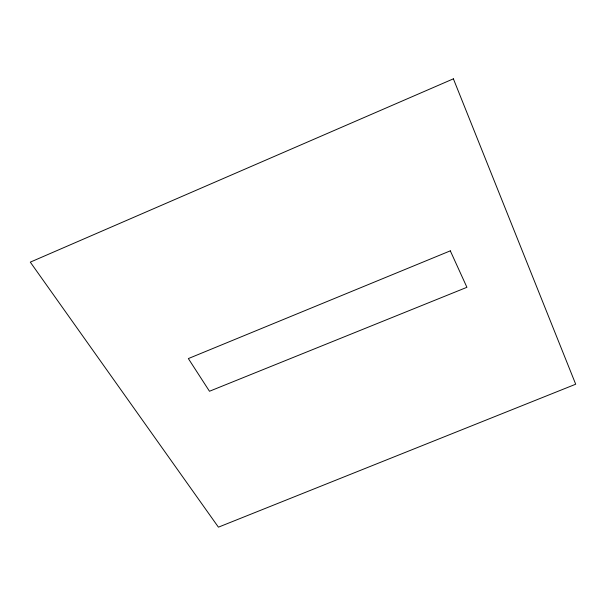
<?xml version="1.0" encoding="UTF-8"?>
<svg xmlns="http://www.w3.org/2000/svg" width="606" height="606" viewBox="0 0 606 606"><rect width="100%" height="100%" fill="white"/><g stroke="black" fill="none" stroke-linecap="round" stroke-linejoin="round"><path stroke-width="0.91" d="M453.386 78.833L30.3 262.14L218.418 527.167L575.7 384.219L453.386 78.833M450.311 250.846L188.352 358.578L209.479 391.256L466.923 287.305L450.311 250.846"/></g></svg>
